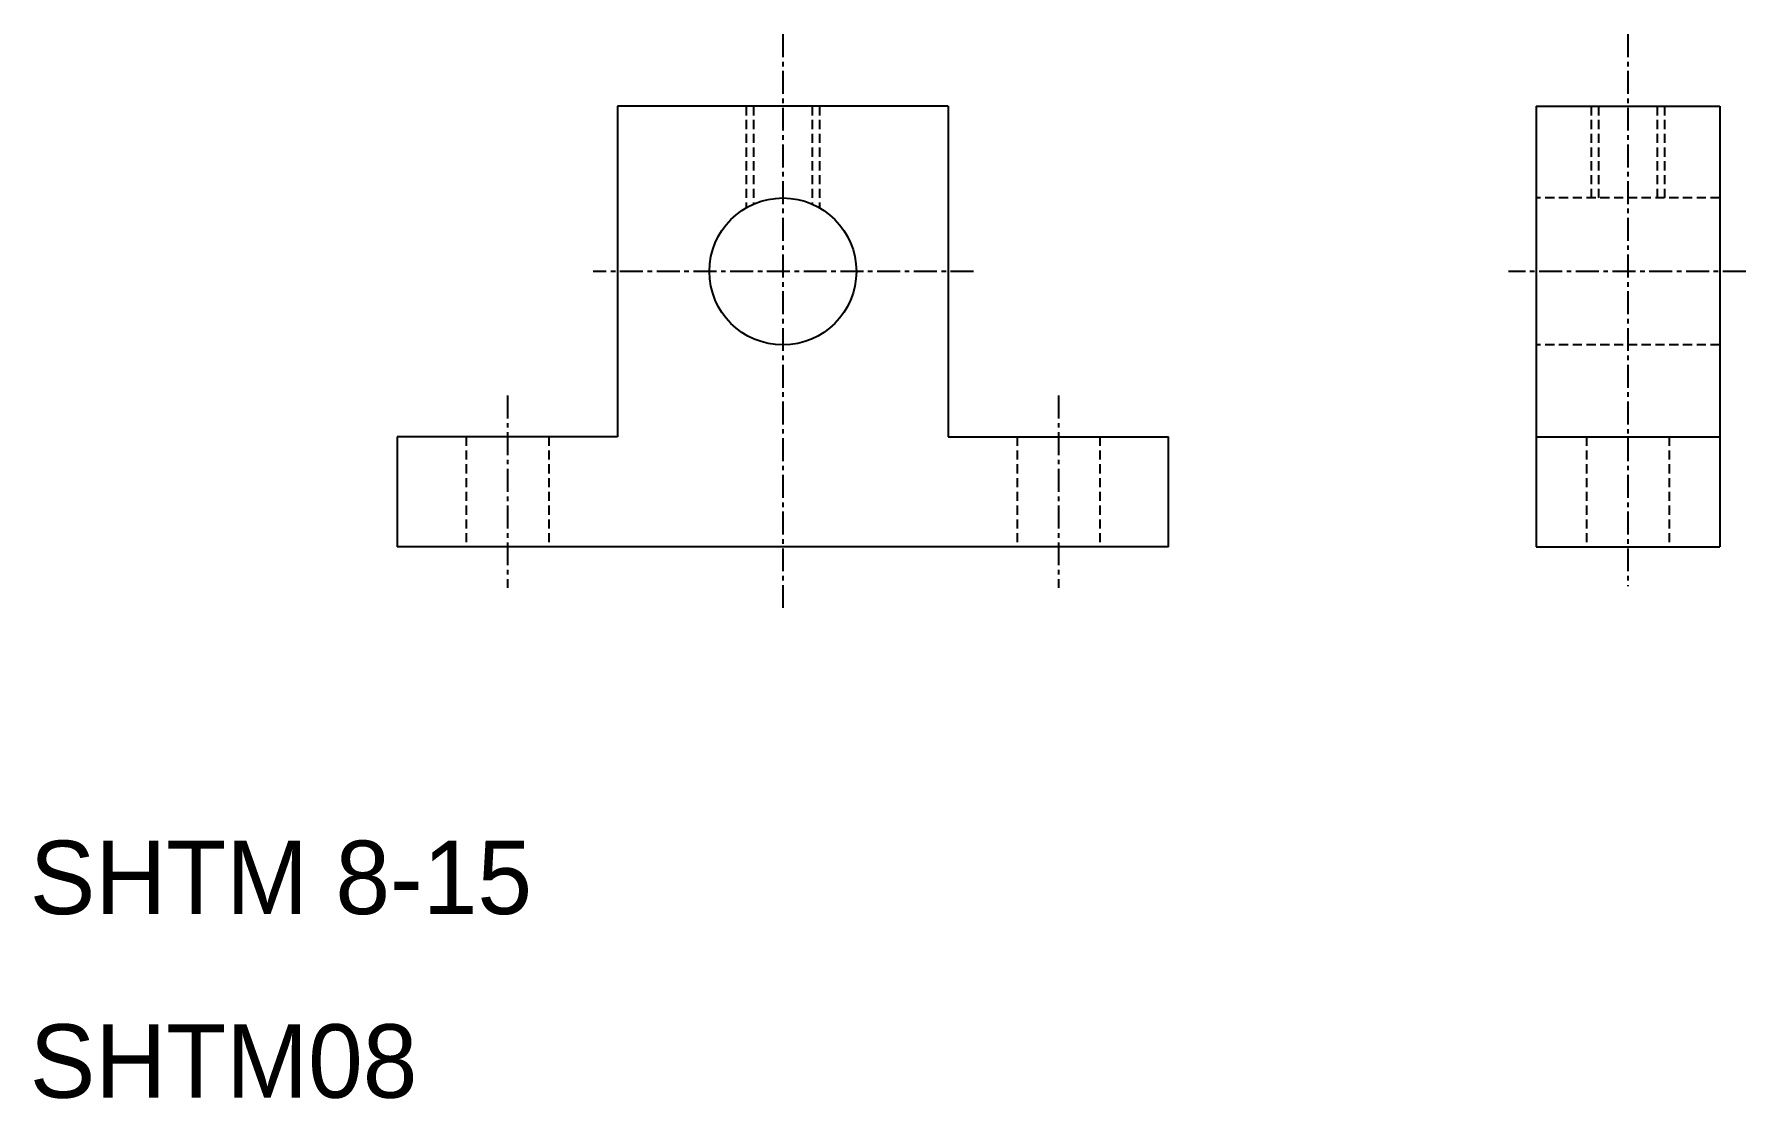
# Model space of a CAD drawing. Extents: x 10.2 to 103.4, y 9.9 to 67.9.
import ezdxf

# ---------------------------------------------------------------- set-up
doc = ezdxf.new("R2010")
doc.units = 0
doc.linetypes.add('CENTER', pattern=[2, 1.25, -0.25, 0.25, -0.25])
doc.linetypes.add('DASHED', pattern=[0.75, 0.5, -0.25])
doc.layers.get('0').update_dxf_attribs({"linetype": 'CONTINUOUS'})
doc.layers.add('CENTER', color=1, linetype='CENTER')

msp = doc.modelspace()

# ---------------------------------------------------------------- linework, layer by layer
at = {"color": 7, "linetype": 'CONTINUOUS'}
for p, q in [((42, 64), (42, 46)), ((60, 64), (42, 64)), ((60, 64), (60, 46)), ((92, 64), (92, 40)), ((92, 64), (102, 64)), ((102, 64), (102, 40)), ((42, 46), (30, 46)), ((30, 46), (30, 40)), ((60, 46), (72, 46)), ((72, 40), (72, 46)), ((92, 46), (102, 46)), ((72, 40), (30, 40)), ((51, 40), (51, 40)), ((61.5, 40), (61.5, 40)), ((92, 40), (102, 40))]:
    msp.add_line(p, q, dxfattribs=at)
at = {"color": 3, "linetype": 'DASHED'}
for p, q in [((49, 64), (49, 58.464)), ((49.4, 64), (49.4, 58.666)), ((52.6, 64), (52.6, 58.666)), ((53, 64), (53, 58.464)), ((95, 64), (95, 59)), ((95.4, 64), (95.4, 59)), ((98.6, 64), (98.6, 59)), ((99, 64), (99, 59)), ((102, 59), (92, 59)), ((102, 51), (92, 51)), ((33.75, 46), (33.75, 40)), ((38.25, 46), (38.25, 40)), ((63.75, 46), (63.75, 40)), ((68.25, 46), (68.25, 40)), ((94.75, 46), (94.75, 40)), ((99.25, 46), (99.25, 40))]:
    msp.add_line(p, q, dxfattribs=at)
at = {"color": 7, "linetype": 'CONTINUOUS'}
msp.add_circle((51, 55), 4, dxfattribs=at)
at = {"layer": 'CENTER', "color": 1, "linetype": 'CENTER'}
for p, q in [((51, 67.919), (51, 36.687)), ((97, 67.919), (97, 37.861)), ((61.382, 55), (40.672, 55)), ((103.419, 55), (90.507, 55)), ((36, 48.246), (36, 37.775)), ((66, 48.246), (66, 37.775))]:
    msp.add_line(p, q, dxfattribs=at)

# ---------------------------------------------------------------- texts
at = {"color": 7, "linetype": 'CONTINUOUS'}
for s, p in [('SHTM 8-15', (10, 20)), ('SHTM08', (10, 10))]:
    msp.add_text(s, height=4, dxfattribs=at).set_placement(p)

doc.saveas('drawing.dxf')
